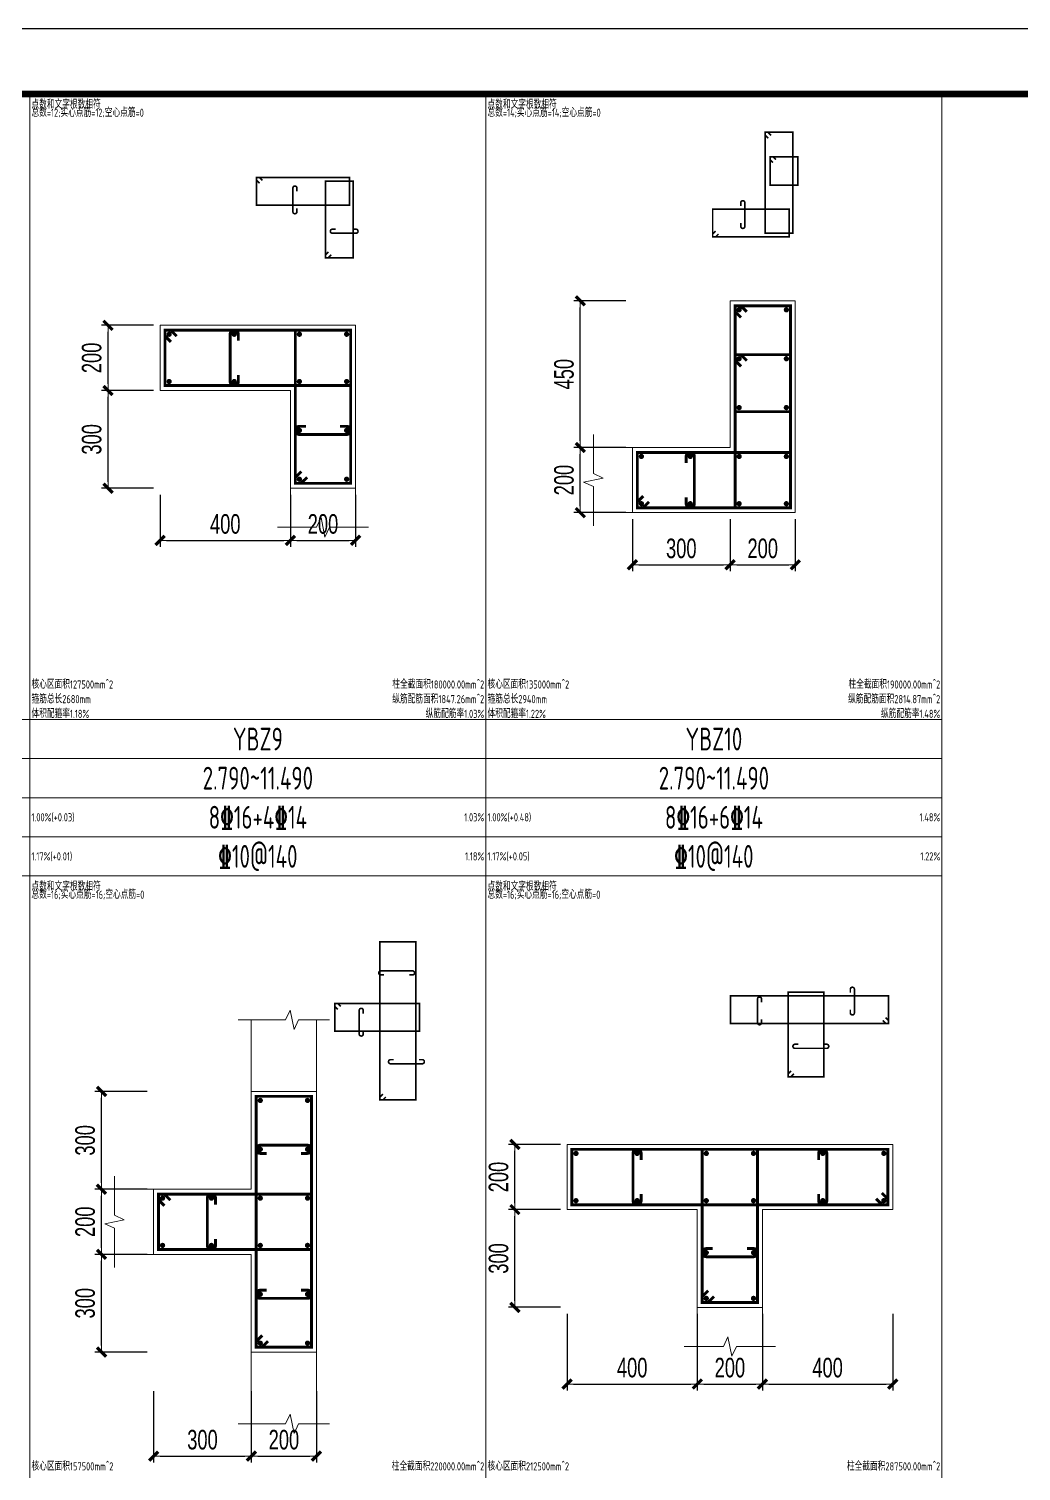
# Model space of a CAD drawing. Extents: x 5874492 to 7194610, y -939842 to -279257.
# Drawn here: x 6432489 to 6447721, y -697792 to -675657 of the extents above; entities that cross this region are included whole.
import ezdxf
from ezdxf.enums import TextEntityAlignment as Align

# ---------------------------------------------------------------- set-up
doc = ezdxf.new("R2010")
doc.units = 0
doc.header["$LTSCALE"] = 1000
for name, color, linetype, lineweight in [('S-墙柱-REIN', 1, 'Continuous', 20), ('S-墙柱-大样细线', 7, 'Continuous', 20), ('S-墙柱-编号', 4, 'Continuous', 20), ('S-大样-DIM', 3, 'Continuous', 20), ('S-大样-REIN', 1, 'Continuous', 20), ('S-大样-实线', 2, 'Continuous', 20), ('S-通用-TAB', 7, 'Continuous', 20)]:
    doc.layers.add(name, color=color, linetype=linetype, lineweight=lineweight)
doc.layers.add('Y-云图图框', color=7, linetype='Continuous')
doc.layers.add('z-计算配筋', color=7, linetype='Continuous')
doc.layers.add('配箍校核', color=34, linetype='Continuous', plot=False)
doc.styles.add('_YT_Name', font='', dxfattribs={"width": 0.8})
doc.styles.add('_YT_Sign_Text', font='ros.shx', dxfattribs={"width": 0.8, "bigfont": 'hztxt.shx'})
doc.styles.add('BW_Dim', font='Bweng.shx', dxfattribs={"width": 0.7, "bigfont": 'hztxt.shx'})
doc.styles.add('BW_Rein', font='tssdeng.shx', dxfattribs={"width": 0.7, "bigfont": 'hztxt.shx'})
doc.styles.get("Standard").update_dxf_attribs({"font": 'gbenor.shx', "bigfont": 'gbcbig.shx'})
doc.styles.add('TSSD_Rein', font='tssdeng.shx', dxfattribs={"width": 0.7, "bigfont": 'hztxt.shx'})
doc.styles.get('_YT_Name').set_extended_font_data('SimHei')
doc.dimstyles.new('Cyz_20_100', dxfattribs={"dimtxt": 300, "dimasz": 100, "dimexe": 100, "dimexo": 100, "dimgap": 100, "dimtad": 1, "dimdec": 0, "dimlfac": 0.2, "dimzin": 0, "dimdsep": 46, "dimtxsty": 'BW_Dim', "dimblk": '_bwk', "dimcen": 0, "dimclrt": 7, "dimadec": 0, "dimazin": 0, "dimtfac": 1, "dimtdec": 0, "dimtix": 1, "dimtmove": 2, "dimatfit": 0, "dimfxl": 0, "dimtolj": 1, "dimtzin": 0, "dimarcsym": 0})

# ---------------------------------------------------------------- blocks, each defined once
blk = doc.blocks.new('ECMCTK_A1_横_单行图名--0')
at = {"color": 4}
blk.add_lwpolyline([(0, 0), (841, 0), (841, 594), (0, 594)], close=True, dxfattribs=at)
at = {"const_width": 1}
blk.add_lwpolyline([(25, 10), (831, 10), (831, 584), (25, 584)], close=True, dxfattribs=at)
at = {"color": 80, "flags": 3}
for tag, height, p in [('YTHQINS', 3, (34.31, 585.5)), ('ECMCKEY', 3, (292.07, 288.23)), ('YTTQINS', 5.62, (848.03, 12.81)), ('YTFRAME', 3, (652.76, 5.84)), ('YTBARCODE_T1', 3, (749.78, 5.95))]:
    blk.add_attdef(tag, text='', height=height, dxfattribs=at).set_placement(p, align=Align.MIDDLE_CENTER)
for tag, height, style, width, p in [('证书编号', 4, '_YT_Sign_Text', 0.8, (708.87, 43.81)), ('审查批准号', 4, '_YT_Sign_Text', 0.8, (761.06, 43.81)), ('工程号', 4, '_YT_Sign_Text', 0.5, (804.08, 44.12)), ('设计单位', 6, '_YT_Name', 0.8, (623.75, 38.6)), ('建设单位', 4, '_YT_Sign_Text', 0.8, (734.96, 36.11)), ('阶段', 4, '_YT_Sign_Text', 0.8, (804.08, 35.81)), ('项目号', 4, '_YT_Sign_Text', 0.5, (822.08, 33.72)), ('项目名称', 4, '_YT_Sign_Text', 0.8, (734.96, 28.11)), ('专业', 4, '_YT_Sign_Text', 0.8, (804.08, 27.31)), ('图纸编号', 4, '_YT_Sign_Text', 0.5, (803.93, 19.36)), ('图纸名称', 4.5, '_YT_Name', 0.8, (735.39, 15.06)), ('出图比例', 4.2, '_YT_Sign_Text', 0.8, (681.82, 11.78)), ('日期', 4, '_YT_Sign_Text', 0.5, (803.88, 12.13)), ('版本号', 4, '_YT_Sign_Text', 0.8, (822.08, 13))]:
    blk.add_attdef(tag, text='', height=height, dxfattribs=dict(style=style, width=width)).set_placement(p, align=Align.CENTER)
at = {"style": '_YT_Sign_Text', "width": 0.8, "flags": 3}
for tag, p, height in [('{审定人}', (605.87, 26.45), 6.24), ('{校对人}', (658.35, 26.53), 6.24), ('[审定人]', (590.95, 27.81), 4.1), ('[校对人]', (642.23, 27.82), 4.1), ('{审核人}', (606.98, 18.44), 6.24), ('[设计人]', (642.47, 20.21), 4.1), ('{设计人}', (658.48, 18.54), 6.24), ('[审核人]', (591.01, 19.76), 4.1), ('[项目负责人]', (590.78, 12.01), 4.1), ('{项目负责人}', (608.28, 10.72), 6.24), ('[专业负责人]', (642.74, 11.77), 4.1), ('{专业负责人}', (658.58, 10.36), 6.24)]:
    blk.add_attdef(tag, p, '', height=height, dxfattribs=at)
at = {"color": 80, "flags": 3}
for tag, p in [('YTQRCODE', (551.04, 11.91)), ('YTBZSIT', (25, 10)), ('EXT_TK_LEFT', (25, 10))]:
    blk.add_attdef(tag, p, '', height=3, dxfattribs=at)
blk = doc.blocks.new('_bwk')
blk.add_line((-1, 0), (0, 0))
at = {"const_width": 0.5}
blk.add_lwpolyline([(-0.7, -0.7), (0.7, 0.7)], dxfattribs=at)
blk = doc.blocks.new('*D1439')
at = {"layer": 'Defpoints', "color": 0, "transparency": 16777216}
for p in [(6435904, -696465), (6436904, -696465), (6436904, -697561)]:
    blk.add_point(p, dxfattribs=at)
at = {"layer": 'S-大样-DIM', "color": 0, "lineweight": -2, "transparency": 16777216}
for p, q in [((6435904, -696565), (6435904, -697661)), ((6436904, -696565), (6436904, -697661)), ((6436004, -697561), (6436804, -697561))]:
    blk.add_line(p, q, dxfattribs=at)
at = {"layer": 'S-大样-DIM', "color": 0, "lineweight": -2, "transparency": 16777216, "xscale": 100, "yscale": 100, "zscale": 100, "rotation": 180}
blk.add_blockref('_bwk', (6435904, -697561), dxfattribs=at)
at = {"layer": 'S-大样-DIM', "color": 0, "lineweight": -2, "transparency": 16777216, "xscale": 100, "yscale": 100, "zscale": 100}
blk.add_blockref('_bwk', (6436904, -697561), dxfattribs=at)
at = {"layer": 'S-大样-DIM', "color": 7, "transparency": 16777216, "insert": (6436404, -697311), "char_height": 300, "attachment_point": 5, "style": 'BW_Dim'}
blk.add_mtext('\\A1;200', dxfattribs=at)
blk = doc.blocks.new('*D1440')
at = {"layer": 'Defpoints', "color": 0, "transparency": 16777216}
for p in [(6434404, -696465), (6435904, -696465), (6435904, -697561)]:
    blk.add_point(p, dxfattribs=at)
at = {"layer": 'S-大样-DIM', "color": 0, "lineweight": -2, "transparency": 16777216}
for p, q in [((6434404, -696565), (6434404, -697661)), ((6435904, -696565), (6435904, -697661)), ((6434504, -697561), (6435804, -697561))]:
    blk.add_line(p, q, dxfattribs=at)
at = {"layer": 'S-大样-DIM', "color": 0, "lineweight": -2, "transparency": 16777216, "xscale": 100, "yscale": 100, "zscale": 100, "rotation": 180}
blk.add_blockref('_bwk', (6434404, -697561), dxfattribs=at)
at = {"layer": 'S-大样-DIM', "color": 0, "lineweight": -2, "transparency": 16777216, "xscale": 100, "yscale": 100, "zscale": 100}
blk.add_blockref('_bwk', (6435904, -697561), dxfattribs=at)
at = {"layer": 'S-大样-DIM', "color": 7, "transparency": 16777216, "insert": (6435154, -697311), "char_height": 300, "attachment_point": 5, "style": 'BW_Dim'}
blk.add_mtext('\\A1;300', dxfattribs=at)
blk = doc.blocks.new('*D1441')
at = {"layer": 'Defpoints', "color": 0, "transparency": 16777216}
for p in [(6433604, -693465), (6434404, -693465), (6434404, -694465)]:
    blk.add_point(p, dxfattribs=at)
at = {"layer": 'S-大样-DIM', "color": 0, "lineweight": -2, "transparency": 16777216}
for p, q in [((6434304, -693465), (6433504, -693465)), ((6433604, -694365), (6433604, -693565)), ((6434304, -694465), (6433504, -694465))]:
    blk.add_line(p, q, dxfattribs=at)
at = {"layer": 'S-大样-DIM', "color": 0, "lineweight": -2, "transparency": 16777216, "xscale": 100, "yscale": 100, "zscale": 100}
for p, rotation in [((6433604, -693465), 90), ((6433604, -694465), 270)]:
    blk.add_blockref('_bwk', p, dxfattribs=dict(at, rotation=rotation))
at = {"layer": 'S-大样-DIM', "color": 7, "transparency": 16777216, "insert": (6433354, -693965), "char_height": 300, "attachment_point": 5, "rotation": 90, "style": 'BW_Dim'}
blk.add_mtext('\\A1;200', dxfattribs=at)
blk = doc.blocks.new('*D1509')
at = {"layer": 'Defpoints', "color": 0, "transparency": 16777216}
for p in [(6443254, -683082), (6444254, -683082), (6444254, -683882)]:
    blk.add_point(p, dxfattribs=at)
at = {"layer": 'S-大样-DIM', "color": 0, "lineweight": -2, "transparency": 16777216}
for p, q in [((6443254, -683182), (6443254, -683982)), ((6444254, -683182), (6444254, -683982)), ((6443354, -683882), (6444154, -683882))]:
    blk.add_line(p, q, dxfattribs=at)
at = {"layer": 'S-大样-DIM', "color": 0, "lineweight": -2, "transparency": 16777216, "xscale": 100, "yscale": 100, "zscale": 100, "rotation": 180}
blk.add_blockref('_bwk', (6443254, -683882), dxfattribs=at)
at = {"layer": 'S-大样-DIM', "color": 0, "lineweight": -2, "transparency": 16777216, "xscale": 100, "yscale": 100, "zscale": 100}
blk.add_blockref('_bwk', (6444254, -683882), dxfattribs=at)
at = {"layer": 'S-大样-DIM', "color": 7, "transparency": 16777216, "insert": (6443754, -683632), "char_height": 300, "attachment_point": 5, "style": 'BW_Dim'}
blk.add_mtext('\\A1;200', dxfattribs=at)
blk = doc.blocks.new('*D1510')
at = {"layer": 'Defpoints', "color": 0, "transparency": 16777216}
for p in [(6441754, -683082), (6443254, -683082), (6443254, -683882)]:
    blk.add_point(p, dxfattribs=at)
at = {"layer": 'S-大样-DIM', "color": 0, "lineweight": -2, "transparency": 16777216}
for p, q in [((6441754, -683182), (6441754, -683982)), ((6443254, -683182), (6443254, -683982)), ((6441854, -683882), (6443154, -683882))]:
    blk.add_line(p, q, dxfattribs=at)
at = {"layer": 'S-大样-DIM', "color": 0, "lineweight": -2, "transparency": 16777216, "xscale": 100, "yscale": 100, "zscale": 100, "rotation": 180}
blk.add_blockref('_bwk', (6441754, -683882), dxfattribs=at)
at = {"layer": 'S-大样-DIM', "color": 0, "lineweight": -2, "transparency": 16777216, "xscale": 100, "yscale": 100, "zscale": 100}
blk.add_blockref('_bwk', (6443254, -683882), dxfattribs=at)
at = {"layer": 'S-大样-DIM', "color": 7, "transparency": 16777216, "insert": (6442504, -683632), "char_height": 300, "attachment_point": 5, "style": 'BW_Dim'}
blk.add_mtext('\\A1;300', dxfattribs=at)
blk = doc.blocks.new('*D1511')
at = {"layer": 'Defpoints', "color": 0, "transparency": 16777216}
for p in [(6440954, -679832), (6441754, -679832), (6441754, -682082)]:
    blk.add_point(p, dxfattribs=at)
at = {"layer": 'S-大样-DIM', "color": 0, "lineweight": -2, "transparency": 16777216}
for p, q in [((6441654, -679832), (6440854, -679832)), ((6440954, -681982), (6440954, -679932)), ((6441654, -682082), (6440854, -682082))]:
    blk.add_line(p, q, dxfattribs=at)
at = {"layer": 'S-大样-DIM', "color": 0, "lineweight": -2, "transparency": 16777216, "xscale": 100, "yscale": 100, "zscale": 100}
for p, rotation in [((6440954, -679832), 90), ((6440954, -682082), 270)]:
    blk.add_blockref('_bwk', p, dxfattribs=dict(at, rotation=rotation))
at = {"layer": 'S-大样-DIM', "color": 7, "transparency": 16777216, "insert": (6440704, -680957), "char_height": 300, "attachment_point": 5, "rotation": 90, "style": 'BW_Dim'}
blk.add_mtext('\\A1;450', dxfattribs=at)
blk = doc.blocks.new('*D1512')
at = {"layer": 'Defpoints', "color": 0, "transparency": 16777216}
for p in [(6440954, -682082), (6441754, -682082), (6441754, -683082)]:
    blk.add_point(p, dxfattribs=at)
at = {"layer": 'S-大样-DIM', "color": 0, "lineweight": -2, "transparency": 16777216}
for p, q in [((6441654, -682082), (6440854, -682082)), ((6440954, -682982), (6440954, -682182)), ((6441654, -683082), (6440854, -683082))]:
    blk.add_line(p, q, dxfattribs=at)
at = {"layer": 'S-大样-DIM', "color": 0, "lineweight": -2, "transparency": 16777216, "xscale": 100, "yscale": 100, "zscale": 100}
for p, rotation in [((6440954, -682082), 90), ((6440954, -683082), 270)]:
    blk.add_blockref('_bwk', p, dxfattribs=dict(at, rotation=rotation))
at = {"layer": 'S-大样-DIM', "color": 7, "transparency": 16777216, "insert": (6440704, -682582), "char_height": 300, "attachment_point": 5, "rotation": 90, "style": 'BW_Dim'}
blk.add_mtext('\\A1;200', dxfattribs=at)
blk = doc.blocks.new('*D1513')
at = {"layer": 'Defpoints', "color": 0, "transparency": 16777216}
for p in [(6436504, -682707), (6437504, -682707), (6437504, -683507)]:
    blk.add_point(p, dxfattribs=at)
at = {"layer": 'S-大样-DIM', "color": 0, "lineweight": -2, "transparency": 16777216}
for p, q in [((6436504, -682807), (6436504, -683607)), ((6437504, -682807), (6437504, -683607)), ((6436604, -683507), (6437404, -683507))]:
    blk.add_line(p, q, dxfattribs=at)
at = {"layer": 'S-大样-DIM', "color": 0, "lineweight": -2, "transparency": 16777216, "xscale": 100, "yscale": 100, "zscale": 100, "rotation": 180}
blk.add_blockref('_bwk', (6436504, -683507), dxfattribs=at)
at = {"layer": 'S-大样-DIM', "color": 0, "lineweight": -2, "transparency": 16777216, "xscale": 100, "yscale": 100, "zscale": 100}
blk.add_blockref('_bwk', (6437504, -683507), dxfattribs=at)
at = {"layer": 'S-大样-DIM', "color": 7, "transparency": 16777216, "insert": (6437004, -683257), "char_height": 300, "attachment_point": 5, "style": 'BW_Dim'}
blk.add_mtext('\\A1;200', dxfattribs=at)
blk = doc.blocks.new('*D1514')
at = {"layer": 'Defpoints', "color": 0, "transparency": 16777216}
for p in [(6434504, -682707), (6436504, -682707), (6436504, -683507)]:
    blk.add_point(p, dxfattribs=at)
at = {"layer": 'S-大样-DIM', "color": 0, "lineweight": -2, "transparency": 16777216}
for p, q in [((6434504, -682807), (6434504, -683607)), ((6436504, -682807), (6436504, -683607)), ((6434604, -683507), (6436404, -683507))]:
    blk.add_line(p, q, dxfattribs=at)
at = {"layer": 'S-大样-DIM', "color": 0, "lineweight": -2, "transparency": 16777216, "xscale": 100, "yscale": 100, "zscale": 100, "rotation": 180}
blk.add_blockref('_bwk', (6434504, -683507), dxfattribs=at)
at = {"layer": 'S-大样-DIM', "color": 0, "lineweight": -2, "transparency": 16777216, "xscale": 100, "yscale": 100, "zscale": 100}
blk.add_blockref('_bwk', (6436504, -683507), dxfattribs=at)
at = {"layer": 'S-大样-DIM', "color": 7, "transparency": 16777216, "insert": (6435504, -683257), "char_height": 300, "attachment_point": 5, "style": 'BW_Dim'}
blk.add_mtext('\\A1;400', dxfattribs=at)
blk = doc.blocks.new('*D1515')
at = {"layer": 'Defpoints', "color": 0, "transparency": 16777216}
for p in [(6433704, -680207), (6434504, -680207), (6434504, -681207)]:
    blk.add_point(p, dxfattribs=at)
at = {"layer": 'S-大样-DIM', "color": 0, "lineweight": -2, "transparency": 16777216}
for p, q in [((6434404, -680207), (6433604, -680207)), ((6433704, -681107), (6433704, -680307)), ((6434404, -681207), (6433604, -681207))]:
    blk.add_line(p, q, dxfattribs=at)
at = {"layer": 'S-大样-DIM', "color": 0, "lineweight": -2, "transparency": 16777216, "xscale": 100, "yscale": 100, "zscale": 100}
for p, rotation in [((6433704, -680207), 90), ((6433704, -681207), 270)]:
    blk.add_blockref('_bwk', p, dxfattribs=dict(at, rotation=rotation))
at = {"layer": 'S-大样-DIM', "color": 7, "transparency": 16777216, "insert": (6433454, -680707), "char_height": 300, "attachment_point": 5, "rotation": 90, "style": 'BW_Dim'}
blk.add_mtext('\\A1;200', dxfattribs=at)
blk = doc.blocks.new('*D1516')
at = {"layer": 'Defpoints', "color": 0, "transparency": 16777216}
for p in [(6433704, -681207), (6434504, -681207), (6434504, -682707)]:
    blk.add_point(p, dxfattribs=at)
at = {"layer": 'S-大样-DIM', "color": 0, "lineweight": -2, "transparency": 16777216}
for p, q in [((6434404, -681207), (6433604, -681207)), ((6433704, -682607), (6433704, -681307)), ((6434404, -682707), (6433604, -682707))]:
    blk.add_line(p, q, dxfattribs=at)
at = {"layer": 'S-大样-DIM', "color": 0, "lineweight": -2, "transparency": 16777216, "xscale": 100, "yscale": 100, "zscale": 100}
for p, rotation in [((6433704, -681207), 90), ((6433704, -682707), 270)]:
    blk.add_blockref('_bwk', p, dxfattribs=dict(at, rotation=rotation))
at = {"layer": 'S-大样-DIM', "color": 7, "transparency": 16777216, "insert": (6433454, -681957), "char_height": 300, "attachment_point": 5, "rotation": 90, "style": 'BW_Dim'}
blk.add_mtext('\\A1;300', dxfattribs=at)
blk = doc.blocks.new('*D1608')
at = {"layer": 'Defpoints', "color": 0, "transparency": 16777216}
for p in [(6433604, -691965), (6434404, -691965), (6434404, -693465)]:
    blk.add_point(p, dxfattribs=at)
at = {"layer": 'S-大样-DIM', "color": 0, "lineweight": -2, "transparency": 16777216}
for p, q in [((6434304, -691965), (6433504, -691965)), ((6433604, -693365), (6433604, -692065)), ((6434304, -693465), (6433504, -693465))]:
    blk.add_line(p, q, dxfattribs=at)
at = {"layer": 'S-大样-DIM', "color": 0, "lineweight": -2, "transparency": 16777216, "xscale": 100, "yscale": 100, "zscale": 100}
for p, rotation in [((6433604, -691965), 90), ((6433604, -693465), 270)]:
    blk.add_blockref('_bwk', p, dxfattribs=dict(at, rotation=rotation))
at = {"layer": 'S-大样-DIM', "color": 7, "transparency": 16777216, "insert": (6433354, -692715), "char_height": 300, "attachment_point": 5, "rotation": 90, "style": 'BW_Dim'}
blk.add_mtext('\\A1;300', dxfattribs=at)
blk = doc.blocks.new('*D1609')
at = {"layer": 'Defpoints', "color": 0, "transparency": 16777216}
for p in [(6433604, -694465), (6434404, -694465), (6434404, -695965)]:
    blk.add_point(p, dxfattribs=at)
at = {"layer": 'S-大样-DIM', "color": 0, "lineweight": -2, "transparency": 16777216}
for p, q in [((6434304, -694465), (6433504, -694465)), ((6433604, -695865), (6433604, -694565)), ((6434304, -695965), (6433504, -695965))]:
    blk.add_line(p, q, dxfattribs=at)
at = {"layer": 'S-大样-DIM', "color": 0, "lineweight": -2, "transparency": 16777216, "xscale": 100, "yscale": 100, "zscale": 100}
for p, rotation in [((6433604, -694465), 90), ((6433604, -695965), 270)]:
    blk.add_blockref('_bwk', p, dxfattribs=dict(at, rotation=rotation))
at = {"layer": 'S-大样-DIM', "color": 7, "transparency": 16777216, "insert": (6433354, -695215), "char_height": 300, "attachment_point": 5, "rotation": 90, "style": 'BW_Dim'}
blk.add_mtext('\\A1;300', dxfattribs=at)
blk = doc.blocks.new('*D1618')
at = {"layer": 'Defpoints', "color": 0, "transparency": 16777216}
for p in [(6443750, -695278), (6445750, -695278), (6445750, -696455)]:
    blk.add_point(p, dxfattribs=at)
at = {"layer": 'S-大样-DIM', "color": 0, "lineweight": -2, "transparency": 16777216}
for p, q in [((6443750, -695378), (6443750, -696555)), ((6445750, -695378), (6445750, -696555)), ((6443850, -696455), (6445650, -696455))]:
    blk.add_line(p, q, dxfattribs=at)
at = {"layer": 'S-大样-DIM', "color": 0, "lineweight": -2, "transparency": 16777216, "xscale": 100, "yscale": 100, "zscale": 100, "rotation": 180}
blk.add_blockref('_bwk', (6443750, -696455), dxfattribs=at)
at = {"layer": 'S-大样-DIM', "color": 0, "lineweight": -2, "transparency": 16777216, "xscale": 100, "yscale": 100, "zscale": 100}
blk.add_blockref('_bwk', (6445750, -696455), dxfattribs=at)
at = {"layer": 'S-大样-DIM', "color": 7, "transparency": 16777216, "insert": (6444750, -696205), "char_height": 300, "attachment_point": 5, "style": 'BW_Dim'}
blk.add_mtext('\\A1;400', dxfattribs=at)
blk = doc.blocks.new('*D1619')
at = {"layer": 'Defpoints', "color": 0, "transparency": 16777216}
for p in [(6442750, -695278), (6443750, -695278), (6443750, -696455)]:
    blk.add_point(p, dxfattribs=at)
at = {"layer": 'S-大样-DIM', "color": 0, "lineweight": -2, "transparency": 16777216}
for p, q in [((6442750, -695378), (6442750, -696555)), ((6443750, -695378), (6443750, -696555)), ((6442850, -696455), (6443650, -696455))]:
    blk.add_line(p, q, dxfattribs=at)
at = {"layer": 'S-大样-DIM', "color": 0, "lineweight": -2, "transparency": 16777216, "xscale": 100, "yscale": 100, "zscale": 100, "rotation": 180}
blk.add_blockref('_bwk', (6442750, -696455), dxfattribs=at)
at = {"layer": 'S-大样-DIM', "color": 0, "lineweight": -2, "transparency": 16777216, "xscale": 100, "yscale": 100, "zscale": 100}
blk.add_blockref('_bwk', (6443750, -696455), dxfattribs=at)
at = {"layer": 'S-大样-DIM', "color": 7, "transparency": 16777216, "insert": (6443250, -696205), "char_height": 300, "attachment_point": 5, "style": 'BW_Dim'}
blk.add_mtext('\\A1;200', dxfattribs=at)
blk = doc.blocks.new('*D1620')
at = {"layer": 'Defpoints', "color": 0, "transparency": 16777216}
for p in [(6440750, -695278), (6442750, -695278), (6442750, -696455)]:
    blk.add_point(p, dxfattribs=at)
at = {"layer": 'S-大样-DIM', "color": 0, "lineweight": -2, "transparency": 16777216}
for p, q in [((6440750, -695378), (6440750, -696555)), ((6442750, -695378), (6442750, -696555)), ((6440850, -696455), (6442650, -696455))]:
    blk.add_line(p, q, dxfattribs=at)
at = {"layer": 'S-大样-DIM', "color": 0, "lineweight": -2, "transparency": 16777216, "xscale": 100, "yscale": 100, "zscale": 100, "rotation": 180}
blk.add_blockref('_bwk', (6440750, -696455), dxfattribs=at)
at = {"layer": 'S-大样-DIM', "color": 0, "lineweight": -2, "transparency": 16777216, "xscale": 100, "yscale": 100, "zscale": 100}
blk.add_blockref('_bwk', (6442750, -696455), dxfattribs=at)
at = {"layer": 'S-大样-DIM', "color": 7, "transparency": 16777216, "insert": (6441750, -696205), "char_height": 300, "attachment_point": 5, "style": 'BW_Dim'}
blk.add_mtext('\\A1;400', dxfattribs=at)
blk = doc.blocks.new('*D1621')
at = {"layer": 'Defpoints', "color": 0, "transparency": 16777216}
for p in [(6439950, -692778), (6440750, -692778), (6440750, -693778)]:
    blk.add_point(p, dxfattribs=at)
at = {"layer": 'S-大样-DIM', "color": 0, "lineweight": -2, "transparency": 16777216}
for p, q in [((6440650, -692778), (6439850, -692778)), ((6439950, -693678), (6439950, -692878)), ((6440650, -693778), (6439850, -693778))]:
    blk.add_line(p, q, dxfattribs=at)
at = {"layer": 'S-大样-DIM', "color": 0, "lineweight": -2, "transparency": 16777216, "xscale": 100, "yscale": 100, "zscale": 100}
for p, rotation in [((6439950, -692778), 90), ((6439950, -693778), 270)]:
    blk.add_blockref('_bwk', p, dxfattribs=dict(at, rotation=rotation))
at = {"layer": 'S-大样-DIM', "color": 7, "transparency": 16777216, "insert": (6439700, -693278), "char_height": 300, "attachment_point": 5, "rotation": 90, "style": 'BW_Dim'}
blk.add_mtext('\\A1;200', dxfattribs=at)
blk = doc.blocks.new('*D1622')
at = {"layer": 'Defpoints', "color": 0, "transparency": 16777216}
for p in [(6439950, -693778), (6440750, -693778), (6440750, -695278)]:
    blk.add_point(p, dxfattribs=at)
at = {"layer": 'S-大样-DIM', "color": 0, "lineweight": -2, "transparency": 16777216}
for p, q in [((6440650, -693778), (6439850, -693778)), ((6439950, -695178), (6439950, -693878)), ((6440650, -695278), (6439850, -695278))]:
    blk.add_line(p, q, dxfattribs=at)
at = {"layer": 'S-大样-DIM', "color": 0, "lineweight": -2, "transparency": 16777216, "xscale": 100, "yscale": 100, "zscale": 100}
for p, rotation in [((6439950, -693778), 90), ((6439950, -695278), 270)]:
    blk.add_blockref('_bwk', p, dxfattribs=dict(at, rotation=rotation))
at = {"layer": 'S-大样-DIM', "color": 7, "transparency": 16777216, "insert": (6439700, -694528), "char_height": 300, "attachment_point": 5, "rotation": 90, "style": 'BW_Dim'}
blk.add_mtext('\\A1;300', dxfattribs=at)

msp = doc.modelspace()

# ---------------------------------------------------------------- linework, layer by layer
at = {"layer": 'S-墙柱-REIN', "const_width": 40}
for points in [[(6443371.8, -679969.4, 1), (6443411.8, -679969.4, 1)], [(6444096.8, -679969.4, 1), (6444136.8, -679969.4, 1)], [(6434621.8, -680344.4, 1), (6434661.8, -680344.4, 1)], [(6435621.8, -680344.4, 1), (6435661.8, -680344.4, 1)], [(6436621.8, -680344.4, 1), (6436661.8, -680344.4, 1)], [(6437346.8, -680344.4, 1), (6437386.8, -680344.4, 1)], [(6443371.8, -680719.4, 1), (6443411.8, -680719.4, 1)], [(6444096.8, -680719.4, 1), (6444136.8, -680719.4, 1)], [(6434621.8, -681069.4, 1), (6434661.8, -681069.4, 1)], [(6435621.8, -681069.4, 1), (6435661.8, -681069.4, 1)], [(6436621.8, -681069.4, 1), (6436661.8, -681069.4, 1)], [(6437346.8, -681069.4, 1), (6437386.8, -681069.4, 1)], [(6443371.8, -681469.4, 1), (6443411.8, -681469.4, 1)], [(6444096.8, -681469.4, 1), (6444136.8, -681469.4, 1)], [(6436621.8, -681819.4, 1), (6436661.8, -681819.4, 1)], [(6437346.8, -681819.4, 1), (6437386.8, -681819.4, 1)], [(6441871.8, -682219.4, 1), (6441911.8, -682219.4, 1)], [(6442621.8, -682219.4, 1), (6442661.8, -682219.4, 1)], [(6443371.8, -682219.4, 1), (6443411.8, -682219.4, 1)], [(6444096.8, -682219.4, 1), (6444136.8, -682219.4, 1)], [(6436621.8, -682569.4, 1), (6436661.8, -682569.4, 1)], [(6437346.8, -682569.4, 1), (6437386.8, -682569.4, 1)], [(6441871.8, -682944.4, 1), (6441911.8, -682944.4, 1)], [(6442621.8, -682944.4, 1), (6442661.8, -682944.4, 1)], [(6443371.8, -682944.4, 1), (6443411.8, -682944.4, 1)], [(6444096.8, -682944.4, 1), (6444136.8, -682944.4, 1)], [(6436021.5, -692102.7, 1), (6436061.5, -692102.7, 1)], [(6436746.5, -692102.7, 1), (6436786.5, -692102.7, 1)], [(6436021.5, -692852.7, 1), (6436061.5, -692852.7, 1)], [(6436746.5, -692852.7, 1), (6436786.5, -692852.7, 1)], [(6440867.5, -692915.8, 1), (6440907.5, -692915.8, 1)], [(6441805, -692915.8, 1), (6441845, -692915.8, 1)], [(6442867.5, -692915.8, 1), (6442907.5, -692915.8, 1)], [(6443592.5, -692915.8, 1), (6443632.5, -692915.8, 1)], [(6444655, -692915.8, 1), (6444695, -692915.8, 1)], [(6445592.5, -692915.8, 1), (6445632.5, -692915.8, 1)], [(6434521.5, -693602.7, 1), (6434561.5, -693602.7, 1)], [(6435271.5, -693602.7, 1), (6435311.5, -693602.7, 1)], [(6436021.5, -693602.7, 1), (6436061.5, -693602.7, 1)], [(6436746.5, -693602.7, 1), (6436786.5, -693602.7, 1)], [(6440867.5, -693640.8, 1), (6440907.5, -693640.8, 1)], [(6441805, -693640.8, 1), (6441845, -693640.8, 1)], [(6442867.5, -693640.8, 1), (6442907.5, -693640.8, 1)], [(6443592.5, -693640.8, 1), (6443632.5, -693640.8, 1)], [(6444655, -693640.8, 1), (6444695, -693640.8, 1)], [(6445592.5, -693640.8, 1), (6445632.5, -693640.8, 1)], [(6434521.5, -694327.7, 1), (6434561.5, -694327.7, 1)], [(6435271.5, -694327.7, 1), (6435311.5, -694327.7, 1)], [(6436021.5, -694327.7, 1), (6436061.5, -694327.7, 1)], [(6436746.5, -694327.7, 1), (6436786.5, -694327.7, 1)], [(6442867.5, -694438.8, 1), (6442907.5, -694438.8, 1)], [(6443592.5, -694438.8, 1), (6443632.5, -694438.8, 1)], [(6436021.5, -695077.7, 1), (6436061.5, -695077.7, 1)], [(6436746.5, -695077.7, 1), (6436786.5, -695077.7, 1)], [(6442867.5, -695140.8, 1), (6442907.5, -695140.8, 1)], [(6443592.5, -695140.8, 1), (6443632.5, -695140.8, 1)], [(6436021.5, -695827.7, 1), (6436061.5, -695827.7, 1)], [(6436746.5, -695827.7, 1), (6436786.5, -695827.7, 1)]]:
    msp.add_lwpolyline(points, format="xyb", close=True, dxfattribs=at)
at = {"layer": 'S-墙柱-大样细线'}
for points in [[(6443254.3, -682081.9), (6443254.3, -679831.9), (6444254.3, -679831.9), (6444254.3, -683081.9), (6441754.3, -683081.9), (6441754.3, -682081.9)], [(6436504.3, -681206.9), (6436504.3, -682706.9), (6437504.3, -682706.9), (6437504.3, -680206.9), (6434504.3, -680206.9), (6434504.3, -681206.9)], [(6435904, -694465.2), (6435904, -695965.2), (6436904, -695965.2), (6436904, -691965.2), (6435904, -691965.2), (6435904, -693465.2), (6434404, -693465.2), (6434404, -694465.2)], [(6443750, -693778.3), (6445750, -693778.3), (6445750, -692778.3), (6440750, -692778.3), (6440750, -693778.3), (6442750, -693778.3), (6442750, -695278.3), (6443750, -695278.3)]]:
    msp.add_lwpolyline(points, close=True, dxfattribs=at)
at = {"layer": 'S-大样-REIN', "color": 1}
for points, const_width in [([(6443881.9, -677290.4), (6443836, -677244.4), (6443791.8, -677244.4), (6443791.8, -678794.4), (6444216.8, -678794.4), (6444216.8, -677244.4), (6443791.8, -677244.4), (6443791.8, -677288.6), (6443837.7, -677334.6)], 25), ([(6436031.5, -678028.3), (6435985.5, -677982.3), (6435985.5, -677938.1), (6437410.5, -677938.1), (6437410.5, -678363.1), (6435985.5, -678363.1), (6435985.5, -677938.1), (6436029.7, -677938.1), (6436075.7, -677984.1)], 25), ([(6437131.9, -679123.4), (6437086, -679169.4), (6437041.8, -679169.4), (6437041.8, -677994.4), (6437466.8, -677994.4), (6437466.8, -679169.4), (6437041.8, -679169.4), (6437041.8, -679125.2), (6437087.7, -679079.2)], 25), ([(6443031.5, -678760.5), (6442985.5, -678806.5), (6442985.5, -678850.6), (6444160.5, -678850.6), (6444160.5, -678425.6), (6442985.5, -678425.6), (6442985.5, -678850.6), (6443029.7, -678850.6), (6443075.7, -678804.7)], 25), ([(6443509.6, -679998.8), (6443417.6, -679906.9), (6443329.3, -679906.9), (6443329.3, -683006.9), (6444179.3, -683006.9), (6444179.3, -679906.9), (6443329.3, -679906.9), (6443329.3, -679995.3), (6443421.2, -680087.2)], 45), ([(6434671.2, -680462.2), (6434579.3, -680370.3), (6434579.3, -680281.9), (6437429.3, -680281.9), (6437429.3, -681131.9), (6434579.3, -681131.9), (6434579.3, -680281.9), (6434667.6, -680281.9), (6434759.6, -680373.8)], 45), ([(6436759.6, -682540), (6436667.6, -682631.9), (6436579.3, -682631.9), (6436579.3, -680281.9), (6437429.3, -680281.9), (6437429.3, -682631.9), (6436579.3, -682631.9), (6436579.3, -682543.5), (6436671.2, -682451.6)], 45), ([(6441921.2, -682826.6), (6441829.3, -682918.5), (6441829.3, -683006.9), (6444179.3, -683006.9), (6444179.3, -682156.9), (6441829.3, -682156.9), (6441829.3, -683006.9), (6441917.6, -683006.9), (6442009.6, -682915)], 45), ([(6437968.7, -692049.8), (6437922.8, -692095.7), (6437878.6, -692095.7), (6437878.6, -689670.7), (6438428.6, -689670.7), (6438428.6, -692095.7), (6437878.6, -692095.7), (6437878.6, -692051.5), (6437924.5, -692005.6)], 25), ([(6437230.8, -690704.6), (6437184.8, -690658.7), (6437184.8, -690614.5), (6438484.8, -690614.5), (6438484.8, -691039.5), (6437184.8, -691039.5), (6437184.8, -690614.5), (6437229, -690614.5), (6437275, -690660.4)], 25), ([(6445640.4, -690831.9), (6445686.3, -690877.8), (6445686.3, -690922), (6443261.3, -690922), (6443261.3, -690497), (6445686.3, -690497), (6445686.3, -690922), (6445642.1, -690922), (6445596.2, -690876.1)], 25), ([(6444232.7, -691694.8), (6444186.8, -691740.8), (6444142.6, -691740.8), (6444142.6, -690440.8), (6444692.6, -690440.8), (6444692.6, -691740.8), (6444142.6, -691740.8), (6444142.6, -691696.6), (6444188.5, -691650.6)], 25), ([(6436159.3, -695798.3), (6436067.4, -695890.2), (6435979, -695890.2), (6435979, -692040.2), (6436829, -692040.2), (6436829, -695890.2), (6435979, -695890.2), (6435979, -695801.8), (6436070.9, -695709.9)], 45), ([(6445583, -693523), (6445675, -693614.9), (6445675, -693703.3), (6440825, -693703.3), (6440825, -692853.3), (6445675, -692853.3), (6445675, -693703.3), (6445586.6, -693703.3), (6445494.6, -693611.4)], 45), ([(6443005.3, -695111.4), (6442913.3, -695203.3), (6442825, -695203.3), (6442825, -692853.3), (6443675, -692853.3), (6443675, -695203.3), (6442825, -695203.3), (6442825, -695114.9), (6442916.9, -695023)], 45), ([(6434570.9, -693720.5), (6434479, -693628.6), (6434479, -693540.2), (6436829, -693540.2), (6436829, -694390.2), (6434479, -694390.2), (6434479, -693540.2), (6434567.4, -693540.2), (6434659.3, -693632.2)], 45)]:
    msp.add_lwpolyline(points, dxfattribs=dict(at, const_width=const_width))
at = {"layer": 'S-大样-REIN'}
for points, const_width in [([(6443912.7, -677709.6), (6443866.8, -677663.6), (6443866.8, -677619.4), (6444291.8, -677619.4), (6444291.8, -678056.9), (6443866.8, -678056.9), (6443866.8, -677619.4), (6443911, -677619.4), (6443956.9, -677665.4)], 25), ([(6443421.2, -680837.2), (6443329.3, -680745.3), (6443329.3, -680656.9), (6444179.3, -680656.9), (6444179.3, -681531.9), (6443329.3, -681531.9), (6443329.3, -680656.9), (6443417.6, -680656.9), (6443509.6, -680748.8)], 45)]:
    msp.add_lwpolyline(points, dxfattribs=dict(at, const_width=const_width))
for points, const_width in [([(6436604.3, -678413.1), (6436604.3, -678463.1, -1), (6436541.8, -678463.1), (6436541.8, -678100.6, -1), (6436604.3, -678100.6), (6436604.3, -678150.6)], 25), ([(6443416.8, -678375.6), (6443416.8, -678325.6, -1), (6443479.3, -678325.6), (6443479.3, -678688.1, -1), (6443416.8, -678688.1), (6443416.8, -678638.1)], 25), ([(6437460.5, -678731.9), (6437510.5, -678731.9, -1), (6437510.5, -678794.4), (6437148, -678794.4, -1), (6437148, -678731.9), (6437198, -678731.9)], 25), ([(6435704.3, -680969.4), (6435704.3, -681069.4, -1), (6435579.3, -681069.4), (6435579.3, -680344.4, -1), (6435704.3, -680344.4), (6435704.3, -680444.4)], 45), ([(6437266.8, -681756.9), (6437366.8, -681756.9, -1), (6437366.8, -681881.9), (6436641.8, -681881.9, -1), (6436641.8, -681756.9), (6436741.8, -681756.9)], 45), ([(6442579.3, -682319.4), (6442579.3, -682219.4, -1), (6442704.3, -682219.4), (6442704.3, -682944.4, -1), (6442579.3, -682944.4), (6442579.3, -682844.4)], 45), ([(6437941.1, -690177), (6437891.1, -690177, -1), (6437891.1, -690114.5), (6438378.6, -690114.5, -1), (6438378.6, -690177), (6438328.6, -690177)], 25), ([(6445098.8, -690447), (6445098.8, -690397, -1), (6445161.3, -690397), (6445161.3, -690759.5, -1), (6445098.8, -690759.5), (6445098.8, -690709.5)], 25), ([(6443736.3, -690859.5), (6443736.3, -690909.5, -1), (6443673.8, -690909.5), (6443673.8, -690547, -1), (6443736.3, -690547), (6443736.3, -690597)], 25), ([(6437622.3, -691033.2), (6437622.3, -691083.2, -1), (6437559.8, -691083.2), (6437559.8, -690720.7, -1), (6437622.3, -690720.7), (6437622.3, -690770.7)], 25), ([(6444686.3, -691240.8), (6444736.3, -691240.8, -1), (6444736.3, -691303.3), (6444248.8, -691303.3, -1), (6444248.8, -691240.8), (6444298.8, -691240.8)], 25), ([(6438478.6, -691477), (6438528.6, -691477, -1), (6438528.6, -691539.5), (6438041.1, -691539.5, -1), (6438041.1, -691477), (6438091.1, -691477)], 25), ([(6436141.5, -692915.2), (6436041.5, -692915.2, -1), (6436041.5, -692790.2), (6436766.5, -692790.2, -1), (6436766.5, -692915.2), (6436666.5, -692915.2)], 45), ([(6441887.5, -693540.8), (6441887.5, -693640.8, -1), (6441762.5, -693640.8), (6441762.5, -692915.8, -1), (6441887.5, -692915.8), (6441887.5, -693015.8)], 45), ([(6444612.5, -693015.8), (6444612.5, -692915.8, -1), (6444737.5, -692915.8), (6444737.5, -693640.8, -1), (6444612.5, -693640.8), (6444612.5, -693540.8)], 45), ([(6435354, -694227.7), (6435354, -694327.7, -1), (6435229, -694327.7), (6435229, -693602.7, -1), (6435354, -693602.7), (6435354, -693702.7)], 45), ([(6443512.5, -694376.3), (6443612.5, -694376.3, -1), (6443612.5, -694501.3), (6442887.5, -694501.3, -1), (6442887.5, -694376.3), (6442987.5, -694376.3)], 45), ([(6436666.5, -695015.2), (6436766.5, -695015.2, -1), (6436766.5, -695140.2), (6436041.5, -695140.2, -1), (6436041.5, -695015.2), (6436141.5, -695015.2)], 45)]:
    msp.add_lwpolyline(points, format="xyb", dxfattribs=dict(at, const_width=const_width))
at = {"layer": 'S-大样-实线'}
for points in [[(6441154.3, -683281.9), (6441154.3, -682681.9), (6441004.3, -682611.9), (6441304.3, -682551.9), (6441154.3, -682481.9), (6441154.3, -681881.9)], [(6441754.3, -682081.9), (6441154.3, -682081.9)], [(6436504.3, -682706.9), (6436504.3, -683306.9)], [(6437504.3, -682706.9), (6437504.3, -683306.9)], [(6441754.3, -683081.9), (6441154.3, -683081.9)], [(6436304.3, -683306.9), (6436904.3, -683306.9), (6436974.3, -683156.9), (6437034.3, -683456.9), (6437104.3, -683306.9), (6437704.3, -683306.9)], [(6435704, -690865.2), (6436429, -690865.2), (6436499, -690715.2), (6436559, -691015.2), (6436629, -690865.2), (6437104, -690865.2)], [(6435904, -691965.2), (6435904, -690865.2)], [(6436904, -691965.2), (6436904, -690865.2)], [(6433804, -694665.2), (6433804, -694065.2), (6433654, -693995.2), (6433954, -693935.2), (6433804, -693865.2), (6433804, -693265.2)], [(6434404, -693465.2), (6433804, -693465.2)], [(6434404, -694465.2), (6433804, -694465.2)], [(6442750, -695278.3), (6442750, -695878.3)], [(6443750, -695278.3), (6443750, -695878.3)], [(6442550, -695878.3), (6443150, -695878.3), (6443220, -695728.3), (6443280, -696028.3), (6443350, -695878.3), (6443950, -695878.3)], [(6435904, -695965.2), (6435904, -697065.2)], [(6436904, -695965.2), (6436904, -697065.2)], [(6435704, -697065.2), (6436429, -697065.2), (6436499, -696915.2), (6436559, -697215.2), (6436629, -697065.2), (6437104, -697065.2)]]:
    msp.add_lwpolyline(points, dxfattribs=at)
at = {"layer": 'S-通用-TAB'}
for points in [[(6425504.3, -688656.9), (6425504.3, -676656.9), (6432504.3, -676656.9), (6432504.3, -688656.9), (6425504.3, -688656.9), (6425504.3, -686256.9), (6432504.3, -686256.9), (6432504.3, -686856.9), (6425504.3, -686856.9), (6425504.3, -687456.9), (6432504.3, -687456.9), (6432504.3, -688056.9), (6425504.3, -688056.9), (6425504.3, -688656.9)], [(6432504.3, -688656.9), (6432504.3, -676656.9), (6439504.3, -676656.9), (6439504.3, -688656.9), (6432504.3, -688656.9), (6432504.3, -686256.9), (6439504.3, -686256.9), (6439504.3, -686856.9), (6432504.3, -686856.9), (6432504.3, -687456.9), (6439504.3, -687456.9), (6439504.3, -688056.9), (6432504.3, -688056.9), (6432504.3, -688656.9)], [(6439504.3, -688656.9), (6439504.3, -676656.9), (6446504.3, -676656.9), (6446504.3, -688656.9), (6439504.3, -688656.9), (6439504.3, -686256.9), (6446504.3, -686256.9), (6446504.3, -686856.9), (6439504.3, -686856.9), (6439504.3, -687456.9), (6446504.3, -687456.9), (6446504.3, -688056.9), (6439504.3, -688056.9), (6439504.3, -688656.9)], [(6425504.3, -700656.9), (6425504.3, -688656.9), (6432504.3, -688656.9), (6432504.3, -700656.9), (6425504.3, -700656.9), (6425504.3, -698256.9), (6432504.3, -698256.9), (6432504.3, -698856.9), (6425504.3, -698856.9), (6425504.3, -699456.9), (6432504.3, -699456.9), (6432504.3, -700056.9), (6425504.3, -700056.9), (6425504.3, -700656.9)], [(6432504.3, -700656.9), (6432504.3, -688656.9), (6439504.3, -688656.9), (6439504.3, -700656.9), (6432504.3, -700656.9), (6432504.3, -698256.9), (6439504.3, -698256.9), (6439504.3, -698856.9), (6432504.3, -698856.9), (6432504.3, -699456.9), (6439504.3, -699456.9), (6439504.3, -700056.9), (6432504.3, -700056.9), (6432504.3, -700656.9)], [(6439504.3, -700656.9), (6439504.3, -688656.9), (6446504.3, -688656.9), (6446504.3, -700656.9), (6439504.3, -700656.9), (6439504.3, -698256.9), (6446504.3, -698256.9), (6446504.3, -698856.9), (6439504.3, -698856.9), (6439504.3, -699456.9), (6446504.3, -699456.9), (6446504.3, -700056.9), (6439504.3, -700056.9), (6439504.3, -700656.9)]]:
    msp.add_lwpolyline(points, dxfattribs=at)

# ---------------------------------------------------------------- block references
at = {"layer": 'Y-云图图框', "xscale": 100, "yscale": 100, "zscale": 100}
msp.add_blockref('ECMCTK_A1_横_单行图名--0', (6372279.3, -735056.9), dxfattribs=at)

# ---------------------------------------------------------------- texts
at = {"layer": 'S-墙柱-编号', "style": 'TSSD_Rein', "width": 0.7}
for s, p in [('YBZ9', (6436004.3, -686556.9)), ('YBZ10', (6443004.3, -686556.9)), ('2.790~11.490', (6436004.3, -687156.9)), ('2.790~11.490', (6443004.3, -687156.9))]:
    msp.add_text(s, height=350, dxfattribs=at).set_placement(p, align=Align.MIDDLE_CENTER)
at = {"layer": 'z-计算配筋', "style": 'BW_Rein', "width": 0.7}
for s, p in [('8\x8416+4\x8414', (6436004.3, -687756.9)), ('8\x8416+6\x8414', (6443004.3, -687756.9)), ('\x8410@140', (6436004.3, -688356.9)), ('\x8410@140', (6443004.3, -688356.9))]:
    msp.add_text(s, height=350, dxfattribs=at).set_placement(p, align=Align.MIDDLE_CENTER)
at = {"layer": '配箍校核', "style": 'BW_Rein', "width": 0.7}
for s, p in [('点数和文字根数相符', (6432529.3, -676881.9)), ('总数=12;实心点筋=12;空心点筋=0', (6432529.3, -677006.9)), ('点数和文字根数相符', (6439529.3, -676881.9)), ('总数=14;实心点筋=14;空心点筋=0', (6439529.3, -677006.9)), ('核心区面积127500mm^ 2', (6432529.3, -685781.9)), ('核心区面积135000mm^ 2', (6439529.3, -685781.9)), ('箍筋总长2680mm', (6432529.3, -686006.9)), ('箍筋总长2940mm', (6439529.3, -686006.9)), ('体积配箍率1.18%', (6432529.3, -686231.9)), ('体积配箍率1.22%', (6439529.3, -686231.9)), ('点数和文字根数相符', (6432529.3, -688881.9)), ('点数和文字根数相符', (6439529.3, -688881.9)), ('总数=16;实心点筋=16;空心点筋=0', (6432529.3, -689006.9)), ('总数=16;实心点筋=16;空心点筋=0', (6439529.3, -689006.9)), ('核心区面积157500mm^ 2', (6432529.3, -697781.9)), ('核心区面积212500mm^ 2', (6439529.3, -697781.9))]:
    msp.add_text(s, height=125, dxfattribs=at).set_placement(p)
for s, p in [('柱全截面积180000.00mm^ 2', (6439479.3, -685781.9)), ('柱全截面积190000.00mm^ 2', (6446479.3, -685781.9)), ('纵筋配筋面积1847.26mm^ 2', (6439479.3, -686006.9)), ('纵筋配筋面积2814.87mm^ 2', (6446479.3, -686006.9)), ('纵筋配筋率1.03%', (6439479.3, -686231.9)), ('纵筋配筋率1.48%', (6446479.3, -686231.9)), ('柱全截面积220000.00mm^ 2', (6439479.3, -697781.9)), ('柱全截面积287500.00mm^ 2', (6446479.3, -697781.9))]:
    msp.add_text(s, height=125, dxfattribs=at).set_placement(p, align=Align.RIGHT)
for s, p in [('1.00%(+0.03)', (6432529.3, -687756.9)), ('1.00%(+0.48)', (6439529.3, -687756.9)), ('1.17%(+0.01)', (6432529.3, -688356.9)), ('1.17%(+0.05)', (6439529.3, -688356.9))]:
    msp.add_text(s, height=125, dxfattribs=at).set_placement(p, align=Align.MIDDLE_LEFT)
for s, p in [('1.03%', (6439479.3, -687756.9)), ('1.48%', (6446479.3, -687756.9)), ('1.18%', (6439479.3, -688356.9)), ('1.22%', (6446479.3, -688356.9))]:
    msp.add_text(s, height=125, dxfattribs=at).set_placement(p, align=Align.MIDDLE_RIGHT)

# ---------------------------------------------------------------- dimensions: what is measured, and where the dimension line sits
at = {"layer": 'S-大样-DIM'}
for base, p1, p2, picture, middle in [((6440954.3, -679831.9), (6441754.3, -682081.9), (6441754.3, -679831.9), '*D1511', (6440704.3, -680956.9)), ((6433704.3, -680206.9), (6434504.3, -681206.9), (6434504.3, -680206.9), '*D1515', (6433454.3, -680706.9)), ((6433704.3, -681206.9), (6434504.3, -682706.9), (6434504.3, -681206.9), '*D1516', (6433454.3, -681956.9)), ((6440954.3, -682081.9), (6441754.3, -683081.9), (6441754.3, -682081.9), '*D1512', (6440704.3, -682581.9)), ((6433604, -691965.2), (6434404, -693465.2), (6434404, -691965.2), '*D1608', (6433354, -692715.2)), ((6439950, -692778.3), (6440750, -693778.3), (6440750, -692778.3), '*D1621', (6439700, -693278.3)), ((6433604, -693465.2), (6434404, -694465.2), (6434404, -693465.2), '*D1441', (6433354, -693965.2)), ((6439950, -693778.3), (6440750, -695278.3), (6440750, -693778.3), '*D1622', (6439700, -694528.3)), ((6433604, -694465.2), (6434404, -695965.2), (6434404, -694465.2), '*D1609', (6433354, -695215.2))]:
    dim = msp.add_linear_dim(base=base, p1=p1, p2=p2, angle=90, dimstyle='Cyz_20_100', dxfattribs=at)
    dim.commit()
    dim.dimension.update_dxf_attribs({"geometry": picture, "text_midpoint": middle})
for base, p1, p2, picture, middle in [((6436504.3, -683506.9), (6434504.3, -682706.9), (6436504.3, -682706.9), '*D1514', (6435504.3, -683256.9)), ((6437504.3, -683506.9), (6436504.3, -682706.9), (6437504.3, -682706.9), '*D1513', (6437004.3, -683256.9)), ((6443254.3, -683881.9), (6441754.3, -683081.9), (6443254.3, -683081.9), '*D1510', (6442504.3, -683631.9)), ((6444254.3, -683881.9), (6443254.3, -683081.9), (6444254.3, -683081.9), '*D1509', (6443754.3, -683631.9)), ((6442750, -696455.1), (6440750, -695278.3), (6442750, -695278.3), '*D1620', (6441750, -696205.1)), ((6443750, -696455.1), (6442750, -695278.3), (6443750, -695278.3), '*D1619', (6443250, -696205.1)), ((6445750, -696455.1), (6443750, -695278.3), (6445750, -695278.3), '*D1618', (6444750, -696205.1)), ((6435904, -697561.5), (6434404, -696465.2), (6435904, -696465.2), '*D1440', (6435154, -697311.5)), ((6436904, -697561.5), (6435904, -696465.2), (6436904, -696465.2), '*D1439', (6436404, -697311.5))]:
    dim = msp.add_linear_dim(base=base, p1=p1, p2=p2, dimstyle='Cyz_20_100', dxfattribs=at)
    dim.commit()
    dim.dimension.update_dxf_attribs({"geometry": picture, "text_midpoint": middle})

doc.saveas('drawing.dxf')
